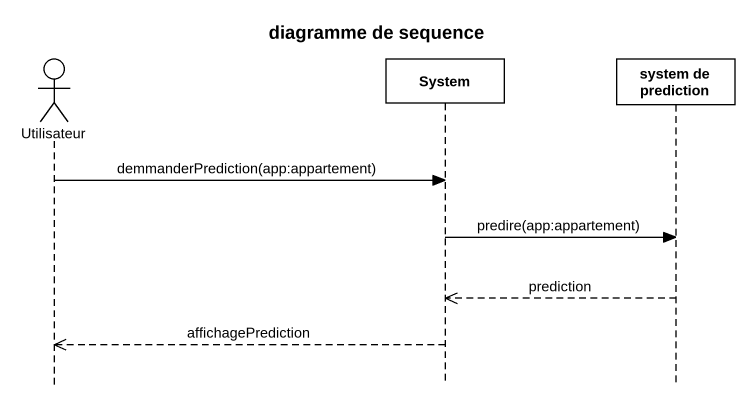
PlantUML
@startuml
title diagramme de sequence
hide footbox
actor Utilisateur
participant System
participant "system de prediction" as system_de_prediction

Utilisateur -> System : demmanderPrediction(app:appartement)
System -> system_de_prediction : predire(app:appartement)
system_de_prediction -->> System : prediction
System -->> Utilisateur : affichagePrediction
@enduml
